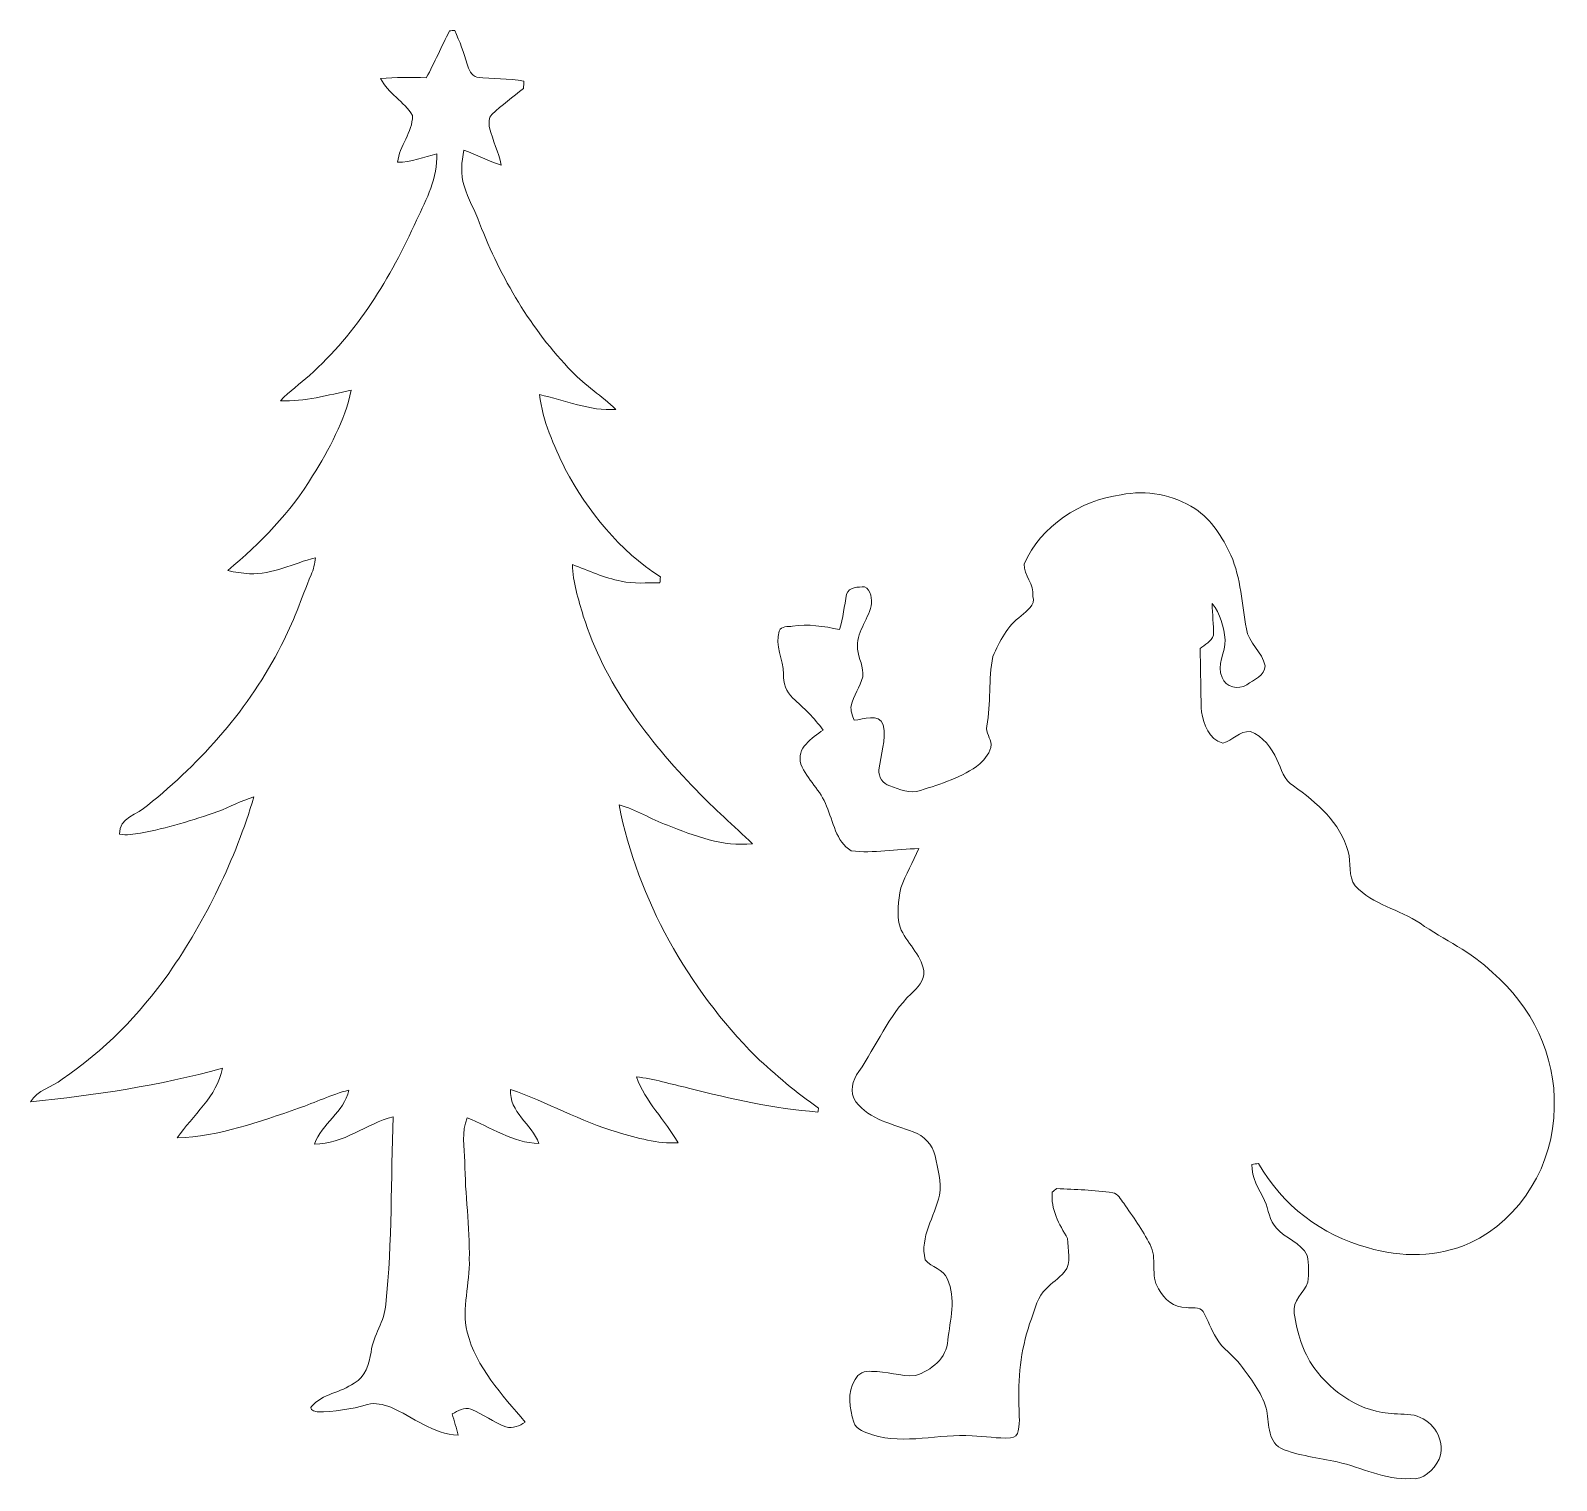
# Model space of a CAD drawing. Header units: centimetres. Extents: x -16.3 to 16.4, y -15.5 to 15.5.
import ezdxf

# ---------------------------------------------------------------- set-up
doc = ezdxf.new("R2010")
doc.units = ezdxf.units.CM
doc.header["$MEASUREMENT"] = 0
doc.layers.add('Layer 1', color=7, linetype='Continuous')

msp = doc.modelspace()

# ---------------------------------------------------------------- linework, layer by layer
at = {"layer": 'Layer 1', "color": 8, "lineweight": 9}
for points, knots in [([(-7.33849, 15.48665), (-7.30991, 15.48806), (-7.25241, 15.49088), (-7.22348, 15.49229), (-7.22348, 15.49229), (-7.12188, 15.25699), (-7.02698, 15.01816), (-6.95925, 14.77051), (-6.95925, 14.77051), (-6.92433, 14.66044), (-6.87141, 14.52956), (-6.74935, 14.49429), (-6.74935, 14.49429), (-6.41703, 14.44878), (-6.07731, 14.47488), (-5.74675, 14.40997), (-5.74675, 14.40997), (-5.74852, 14.35811), (-5.75028, 14.30625), (-5.7524, 14.2544), (-5.7524, 14.2544), (-5.97818, 14.06954), (-6.21524, 13.89703), (-6.42867, 13.69807), (-6.42867, 13.69807), (-6.51016, 13.62751), (-6.49358, 13.50862), (-6.48159, 13.41126), (-6.48159, 13.41126), (-6.41209, 13.14103), (-6.28615, 12.88774), (-6.23006, 12.61363), (-6.23006, 12.61363), (-6.50593, 12.69829), (-6.75887, 12.84187), (-7.03157, 12.93536), (-7.03157, 12.93536), (-7.07602, 12.68312), (-7.11059, 12.41501), (-7.02698, 12.16772), (-7.02698, 12.16772), (-6.93703, 11.89255), (-6.79556, 11.6382), (-6.69326, 11.36797), (-6.69326, 11.36797), (-6.24241, 10.19885), (-5.59047, 9.09819), (-4.71805, 8.19437), (-4.71805, 8.19437), (-4.43019, 7.89451), (-4.07494, 7.67155), (-3.77473, 7.38616), (-3.77473, 7.38616), (-4.34058, 7.34312), (-4.86798, 7.59429), (-5.41197, 7.7026), (-5.41197, 7.7026), (-5.34494, 7.14098), (-5.10646, 6.61569), (-4.86128, 6.11192), (-4.86128, 6.11192), (-4.37339, 5.2007), (-3.70064, 4.36321), (-2.82293, 3.80193), (-2.82293, 3.80193), (-2.82716, 3.76101), (-2.8314, 3.71938), (-2.83528, 3.67811), (-2.83528, 3.67811), (-3.1115, 3.67952), (-3.39161, 3.64989), (-3.6629, 3.71445), (-3.6629, 3.71445), (-4.02661, 3.78183), (-4.36457, 3.93599), (-4.70747, 4.06793), (-4.70747, 4.06793), (-4.69477, 3.69081), (-4.58082, 3.32533), (-4.47393, 2.96656), (-4.47393, 2.96656), (-4.02626, 1.53428), (-3.0914, 0.3112), (-2.05952, -0.75349), (-2.05952, -0.75349), (-1.67711, -1.15812), (-1.25131, -1.51866), (-0.85267, -1.9053), (-0.85267, -1.9053), (-1.4852, -1.9748), (-2.09621, -1.73774), (-2.67441, -1.50949), (-2.67441, -1.50949), (-3.02543, -1.37896), (-3.3461, -1.17223), (-3.70946, -1.07451), (-3.70946, -1.07451), (-3.30236, -3.10934), (-2.23661, -4.98999), (-0.77894, -6.4579), (-0.77894, -6.4579), (-0.35737, -6.85407), (0.08537, -7.23084), (0.56303, -7.55857), (0.56303, -7.55857), (0.55844, -7.58009), (0.54962, -7.62348), (0.54539, -7.64535), (0.54539, -7.64535), (-0.3937, -7.5688), (-1.31551, -7.3656), (-2.22568, -7.131), (-2.22568, -7.131), (-2.5968, -7.05233), (-2.96051, -6.93027), (-3.33869, -6.89323), (-3.33869, -6.89323), (-3.14255, -7.42169), (-2.72486, -7.82139), (-2.44405, -8.30258), (-2.44405, -8.30258), (-2.88678, -8.33327), (-3.31823, -8.19639), (-3.7391, -8.07821), (-3.7391, -8.07821), (-4.53143, -7.84855), (-5.25145, -7.42839), (-6.02933, -7.1624), (-6.02933, -7.1624), (-6.06778, -7.65347), (-5.57283, -7.89618), (-5.42502, -8.31457), (-5.42502, -8.31457), (-5.98629, -8.3121), (-6.45513, -7.96074), (-6.95925, -7.76882), (-6.95925, -7.76882), (-7.08378, -8.06798), (-7.01958, -8.395), (-7.00899, -8.70792), (-7.00899, -8.70792), (-7.00864, -9.4043), (-6.89998, -10.09645), (-6.91374, -10.79389), (-6.91374, -10.79389), (-6.90034, -11.31459), (-7.08131, -11.83388), (-6.96101, -12.35247), (-6.96101, -12.35247), (-6.76381, -13.11059), (-6.21313, -13.69479), (-5.71994, -14.27616), (-5.71994, -14.27616), (-5.83565, -14.35977), (-5.98629, -14.42045), (-6.12916, -14.38129), (-6.12916, -14.38129), (-6.39481, -14.28639), (-6.61741, -14.10401), (-6.88058, -14.00417), (-6.88058, -14.00417), (-7.02099, -13.94914), (-7.1561, -14.04368), (-7.27922, -14.09942), (-7.27922, -14.09942), (-7.23865, -14.25288), (-7.19067, -14.40457), (-7.15046, -14.55839), (-7.15046, -14.55839), (-7.68774, -14.5344), (-8.12236, -14.16892), (-8.59649, -13.95866), (-8.59649, -13.95866), (-8.75348, -13.90398), (-8.92563, -13.85283), (-9.08932, -13.90504), (-9.08932, -13.90504), (-9.44175, -14.00417), (-9.80652, -14.05709), (-10.1727, -14.0585), (-10.1727, -14.0585), (-10.23021, -14.05109), (-10.34133, -14.01687), (-10.29018, -13.94208), (-10.29018, -13.94208), (-10.05523, -13.66974), (-9.66223, -13.65104), (-9.38178, -13.44184), (-9.38178, -13.44184), (-9.1306, -13.32331), (-9.06851, -13.02768), (-9.01771, -12.78074), (-9.01771, -12.78074), (-8.97538, -12.41738), (-8.71855, -12.12104), (-8.70268, -11.75169), (-8.70268, -11.75169), (-8.55945, -10.42171), (-8.59296, -9.08151), (-8.54534, -7.74695), (-8.54534, -7.74695), (-9.12354, -7.89618), (-9.60438, -8.33292), (-10.22844, -8.33221), (-10.22844, -8.33221), (-10.07604, -7.89265), (-9.58815, -7.64888), (-9.49396, -7.17757), (-9.49396, -7.17757), (-9.86543, -7.26894), (-10.20904, -7.44286), (-10.57099, -7.56351), (-10.57099, -7.56351), (-11.41025, -7.85596), (-12.2675, -8.16147), (-13.16426, -8.19992), (-13.16426, -8.19992), (-12.83935, -7.71026), (-12.30736, -7.31762), (-12.19941, -6.70979), (-12.19941, -6.70979), (-13.54208, -7.07526), (-14.9225, -7.28587), (-16.30504, -7.42769), (-16.30504, -7.42769), (-16.16499, -7.17051), (-15.84325, -7.11654), (-15.62912, -6.94509), (-15.62912, -6.94509), (-14.73906, -6.33725), (-13.9693, -5.55832), (-13.34735, -4.67884), (-13.34735, -4.67884), (-12.54584, -3.52632), (-11.92636, -2.24679), (-11.52384, -0.9013), (-11.52384, -0.9013), (-11.79125, -0.98209), (-12.03431, -1.1232), (-12.29748, -1.21457), (-12.29748, -1.21457), (-12.83582, -1.40683), (-13.38545, -1.5744), (-13.94884, -1.67635), (-13.94884, -1.67635), (-14.097, -1.70069), (-14.25364, -1.73068), (-14.40286, -1.69681), (-14.40286, -1.69681), (-14.41309, -1.34368), (-14.00458, -1.27912), (-13.80067, -1.08439), (-13.80067, -1.08439), (-12.63192, -0.15129), (-11.6198, 0.997), (-10.9407, 2.33614), (-10.9407, 2.33614), (-10.67788, 2.81733), (-10.51102, 3.34226), (-10.30041, 3.84674), (-10.30041, 3.84674), (-10.25067, 3.96351), (-10.2168, 4.08698), (-10.20622, 4.21363), (-10.20622, 4.21363), (-10.67823, 4.0965), (-11.12203, 3.84991), (-11.62156, 3.87143), (-11.62156, 3.87143), (-11.77608, 3.88554), (-11.93165, 3.89895), (-12.08053, 3.94269), (-12.08053, 3.94269), (-11.3852, 4.52619), (-10.73785, 5.18412), (-10.2669, 5.96552), (-10.2669, 5.96552), (-9.91588, 6.53667), (-9.58039, 7.1378), (-9.43998, 7.79961), (-9.43998, 7.79961), (-9.93811, 7.69413), (-10.43729, 7.54808), (-10.95199, 7.57066), (-10.95199, 7.57066), (-10.7689, 7.77633), (-10.53889, 7.93155), (-10.33604, 8.1157), (-10.33604, 8.1157), (-9.31969, 9.01987), (-8.59402, 10.20238), (-8.0451, 11.43676), (-8.0451, 11.43676), (-7.81897, 11.88161), (-7.59884, 12.34446), (-7.6073, 12.85775), (-7.6073, 12.85775), (-7.88459, 12.78296), (-8.1594, 12.67642), (-8.44974, 12.67395), (-8.44974, 12.67395), (-8.41164, 13.02955), (-8.12518, 13.31213), (-8.13047, 13.67267), (-8.13047, 13.67267), (-8.30863, 13.97782), (-8.65258, 14.14645), (-8.81345, 14.46536), (-8.81345, 14.46536), (-8.48854, 14.49534), (-8.16187, 14.49358), (-7.8359, 14.48053), (-7.8359, 14.48053), (-7.65493, 14.80826), (-7.50641, 15.15257), (-7.33849, 15.48665)], [0, 0, 0, 0, 0.0125, 0.0125, 0.0125, 0.0125, 0.025, 0.025, 0.025, 0.025, 0.0375, 0.0375, 0.0375, 0.0375, 0.05, 0.05, 0.05, 0.05, 0.0625, 0.0625, 0.0625, 0.0625, 0.075, 0.075, 0.075, 0.075, 0.0875, 0.0875, 0.0875, 0.0875, 0.1, 0.1, 0.1, 0.1, 0.1125, 0.1125, 0.1125, 0.1125, 0.125, 0.125, 0.125, 0.125, 0.1375, 0.1375, 0.1375, 0.1375, 0.15, 0.15, 0.15, 0.15, 0.1625, 0.1625, 0.1625, 0.1625, 0.175, 0.175, 0.175, 0.175, 0.1875, 0.1875, 0.1875, 0.1875, 0.2, 0.2, 0.2, 0.2, 0.2125, 0.2125, 0.2125, 0.2125, 0.225, 0.225, 0.225, 0.225, 0.2375, 0.2375, 0.2375, 0.2375, 0.25, 0.25, 0.25, 0.25, 0.2625, 0.2625, 0.2625, 0.2625, 0.275, 0.275, 0.275, 0.275, 0.2875, 0.2875, 0.2875, 0.2875, 0.3, 0.3, 0.3, 0.3, 0.3125, 0.3125, 0.3125, 0.3125, 0.325, 0.325, 0.325, 0.325, 0.3375, 0.3375, 0.3375, 0.3375, 0.35, 0.35, 0.35, 0.35, 0.3625, 0.3625, 0.3625, 0.3625, 0.375, 0.375, 0.375, 0.375, 0.3875, 0.3875, 0.3875, 0.3875, 0.4, 0.4, 0.4, 0.4, 0.4125, 0.4125, 0.4125, 0.4125, 0.425, 0.425, 0.425, 0.425, 0.4375, 0.4375, 0.4375, 0.4375, 0.45, 0.45, 0.45, 0.45, 0.4625, 0.4625, 0.4625, 0.4625, 0.475, 0.475, 0.475, 0.475, 0.4875, 0.4875, 0.4875, 0.4875, 0.5, 0.5, 0.5, 0.5, 0.5125, 0.5125, 0.5125, 0.5125, 0.525, 0.525, 0.525, 0.525, 0.5375, 0.5375, 0.5375, 0.5375, 0.55, 0.55, 0.55, 0.55, 0.5625, 0.5625, 0.5625, 0.5625, 0.575, 0.575, 0.575, 0.575, 0.5875, 0.5875, 0.5875, 0.5875, 0.6, 0.6, 0.6, 0.6, 0.6125, 0.6125, 0.6125, 0.6125, 0.625, 0.625, 0.625, 0.625, 0.6375, 0.6375, 0.6375, 0.6375, 0.65, 0.65, 0.65, 0.65, 0.6625, 0.6625, 0.6625, 0.6625, 0.675, 0.675, 0.675, 0.675, 0.6875, 0.6875, 0.6875, 0.6875, 0.7, 0.7, 0.7, 0.7, 0.7125, 0.7125, 0.7125, 0.7125, 0.725, 0.725, 0.725, 0.725, 0.7375, 0.7375, 0.7375, 0.7375, 0.75, 0.75, 0.75, 0.75, 0.7625, 0.7625, 0.7625, 0.7625, 0.775, 0.775, 0.775, 0.775, 0.7875, 0.7875, 0.7875, 0.7875, 0.8, 0.8, 0.8, 0.8, 0.8125, 0.8125, 0.8125, 0.8125, 0.825, 0.825, 0.825, 0.825, 0.8375, 0.8375, 0.8375, 0.8375, 0.85, 0.85, 0.85, 0.85, 0.8625, 0.8625, 0.8625, 0.8625, 0.875, 0.875, 0.875, 0.875, 0.8875, 0.8875, 0.8875, 0.8875, 0.9, 0.9, 0.9, 0.9, 0.9125, 0.9125, 0.9125, 0.9125, 0.925, 0.925, 0.925, 0.925, 0.9375, 0.9375, 0.9375, 0.9375, 0.95, 0.95, 0.95, 0.95, 0.9625, 0.9625, 0.9625, 0.9625, 0.975, 0.975, 0.975, 0.975, 1, 1, 1, 1]), ([(7.03685, 5.55983), (7.57555, 5.66919), (8.15375, 5.56265), (8.61624, 5.26491), (8.61624, 5.26491), (8.97854, 5.02819), (9.20326, 4.64931), (9.3853, 4.26795), (9.3853, 4.26795), (9.60472, 3.77054), (9.6213, 3.22056), (9.71691, 2.69351), (9.71691, 2.69351), (9.761, 2.38871), (10.06369, 2.20209), (10.1166, 1.90223), (10.1166, 1.90223), (10.11484, 1.68915), (9.8753, 1.60025), (9.72749, 1.49653), (9.72749, 1.49653), (9.5504, 1.37941), (9.271, 1.44503), (9.19938, 1.65316), (9.19938, 1.65316), (9.0678, 1.91598), (9.27558, 2.18939), (9.26288, 2.45926), (9.26288, 2.45926), (9.23113, 2.73443), (9.16587, 3.01841), (8.98207, 3.23467), (8.98207, 3.23467), (8.98983, 3.00783), (9.01911, 2.78241), (9.01276, 2.55522), (9.01276, 2.55522), (8.9729, 2.41799), (8.82297, 2.35837), (8.72595, 2.26841), (8.72595, 2.26841), (8.73865, 1.81826), (8.73901, 1.36777), (8.75453, 0.91798), (8.75453, 0.91798), (8.8085, 0.64916), (8.91257, 0.32813), (9.21314, 0.2484), (9.21314, 0.2484), (9.4234, 0.29462), (9.56804, 0.5151), (9.80334, 0.4957), (9.80334, 0.4957), (10.06969, 0.39093), (10.25983, 0.15245), (10.36778, -0.10579), (10.36778, -0.10579), (10.4775, -0.29558), (10.50925, -0.55734), (10.72585, -0.66635), (10.72585, -0.66635), (11.22433, -1.02442), (11.73056, -1.45798), (11.89602, -2.07429), (11.89602, -2.07429), (11.96798, -2.311), (11.88543, -2.59816), (12.04489, -2.80559), (12.04489, -2.80559), (12.4213, -3.20811), (12.98857, -3.31042), (13.43519, -3.6064), (13.43519, -3.6064), (13.94848, -3.96376), (14.53797, -4.21671), (14.98635, -4.66262), (14.98635, -4.66262), (15.81573, -5.36958), (16.35407, -6.44661), (16.3015, -7.54834), (16.3015, -7.54834), (16.30891, -8.74637), (15.5963, -9.93347), (14.50516, -10.445), (14.50516, -10.445), (13.82218, -10.75615), (13.0242, -10.7625), (12.313, -10.54448), (12.313, -10.54448), (11.33404, -10.2926), (10.47503, -9.6269), (9.97973, -8.74637), (9.97973, -8.74637), (9.93175, -8.75202), (9.88412, -8.75766), (9.83685, -8.76401), (9.83685, -8.76401), (9.81992, -9.05152), (9.9889, -9.29106), (10.10673, -9.53836), (10.10673, -9.53836), (10.20092, -9.73274), (10.20162, -9.97192), (10.36531, -10.13032), (10.36531, -10.13032), (10.55546, -10.35186), (10.88495, -10.43582), (11.01584, -10.7124), (11.01584, -10.7124), (11.05852, -10.89726), (11.05605, -11.09481), (11.03594, -11.2839), (11.03594, -11.2839), (10.94881, -11.51039), (10.69163, -11.68078), (10.74173, -11.95242), (10.74173, -11.95242), (10.79641, -12.36199), (10.92799, -12.76627), (11.15836, -13.112), (11.15836, -13.112), (11.56194, -13.65527), (12.18565, -14.07755), (12.8778, -14.09766), (12.8778, -14.09766), (13.06371, -14.11953), (13.26797, -14.0899), (13.44012, -14.18232), (13.44012, -14.18232), (13.77809, -14.31144), (13.98058, -14.73513), (13.84159, -15.0745), (13.84159, -15.0745), (13.72411, -15.29781), (13.51033, -15.52676), (13.23093, -15.48796), (13.23093, -15.48796), (12.68095, -15.52288), (12.18635, -15.24595), (11.66283, -15.1313), (11.66283, -15.1313), (11.26102, -15.03252), (10.83662, -15.00677), (10.45421, -14.83884), (10.45421, -14.83884), (10.15012, -14.66951), (10.21468, -14.26805), (10.13954, -13.98089), (10.13954, -13.98089), (10.03582, -13.6327), (9.80863, -13.33919), (9.59097, -13.0552), (9.59097, -13.0552), (9.44033, -12.84494), (9.20185, -12.71089), (9.0752, -12.48264), (9.0752, -12.48264), (8.96161, -12.30237), (8.8974, -12.0967), (8.7891, -11.91467), (8.7891, -11.91467), (8.71678, -11.7912), (8.54004, -11.85258), (8.43139, -11.82894), (8.43139, -11.82894), (8.17456, -11.82859), (7.94737, -11.65079), (7.83625, -11.42713), (7.83625, -11.42713), (7.6528, -11.14138), (7.81685, -10.77061), (7.65527, -10.47675), (7.65527, -10.47675), (7.4937, -10.16665), (7.28803, -9.88196), (7.09154, -9.5941), (7.09154, -9.5941), (7.02451, -9.51437), (6.97335, -9.3909), (6.85764, -9.37185), (6.85764, -9.37185), (6.46077, -9.30764), (6.05754, -9.30764), (5.65749, -9.28048), (5.65749, -9.28048), (5.62574, -9.30588), (5.59399, -9.33198), (5.56224, -9.35809), (5.56224, -9.35809), (5.52273, -9.7278), (5.71217, -10.0453), (5.89103, -10.34763), (5.89103, -10.34763), (5.88151, -10.58082), (6.00286, -10.8775), (5.81871, -11.07118), (5.81871, -11.07118), (5.70441, -11.20559), (5.55413, -11.30225), (5.43066, -11.42678), (5.43066, -11.42678), (5.24651, -11.59082), (5.19994, -11.84447), (5.11563, -12.06601), (5.11563, -12.06601), (4.90996, -12.63539), (4.8267, -13.24429), (4.84857, -13.84824), (4.84857, -13.84824), (4.84469, -14.05321), (4.87962, -14.2617), (4.83517, -14.46384), (4.83517, -14.46384), (4.82388, -14.54639), (4.75403, -14.61201), (4.67007, -14.61518), (4.67007, -14.61518), (4.39455, -14.6367), (4.1215, -14.57426), (3.84633, -14.57461), (3.84633, -14.57461), (3.1376, -14.51358), (2.40982, -14.77287), (1.71556, -14.54921), (1.71556, -14.54921), (1.56315, -14.49947), (1.36948, -14.44832), (1.31339, -14.27757), (1.31339, -14.27757), (1.2266, -13.98794), (1.16593, -13.63834), (1.34302, -13.36988), (1.34302, -13.36988), (1.40335, -13.24005), (1.55081, -13.16527), (1.69439, -13.19807), (1.69439, -13.19807), (2.01154, -13.18079), (2.31845, -13.30744), (2.63489, -13.28415), (2.63489, -13.28415), (2.96721, -13.17162), (3.31152, -12.9095), (3.32704, -12.5285), (3.32704, -12.5285), (3.37573, -12.09776), (3.51084, -11.62962), (3.31717, -11.21723), (3.31717, -11.21723), (3.23567, -10.99357), (2.97144, -10.97769), (2.84515, -10.80659), (2.84515, -10.80659), (2.71744, -10.31341), (3.05047, -9.88479), (3.14572, -9.42159), (3.14572, -9.42159), (3.21169, -9.13866), (3.10656, -8.8582), (3.05646, -8.58233), (3.05646, -8.58233), (3.00355, -8.34174), (2.81622, -8.15018), (2.58656, -8.06833), (2.58656, -8.06833), (2.159, -7.89829), (1.65135, -7.81786), (1.3589, -7.42346), (1.3589, -7.42346), (1.21884, -7.22519), (1.28411, -6.9592), (1.42134, -6.77858), (1.42134, -6.77858), (1.8034, -6.22895), (2.05387, -5.58619), (2.5407, -5.11417), (2.5407, -5.11417), (2.67864, -4.98717), (2.83633, -4.83019), (2.81516, -4.62487), (2.81516, -4.62487), (2.75625, -4.26257), (2.4324, -4.02409), (2.30611, -3.69071), (2.30611, -3.69071), (2.22955, -3.41661), (2.26377, -3.12415), (2.32374, -2.8511), (2.32374, -2.8511), (2.42005, -2.55759), (2.58939, -2.29548), (2.7051, -2.01008), (2.7051, -2.01008), (2.22285, -2.00796), (1.73813, -2.12156), (1.258, -2.05629), (1.258, -2.05629), (0.9278, -1.85486), (0.87665, -1.42764), (0.7313, -1.10309), (0.7313, -1.10309), (0.61207, -0.76548), (0.31609, -0.53194), (0.18309, -0.20315), (0.18309, -0.20315), (0.07972, 0.14716), (0.4191, 0.35353), (0.65687, 0.52745), (0.65687, 0.52745), (0.47131, 0.78321), (0.24518, 1.00264), (0.00952, 1.21113), (0.00952, 1.21113), (-0.13194, 1.34237), (-0.19615, 1.5364), (-0.19191, 1.72619), (-0.19191, 1.72619), (-0.18274, 2.03769), (-0.38594, 2.33226), (-0.28117, 2.64553), (-0.28117, 2.64553), (-0.24695, 2.76195), (-0.08149, 2.7302), (0.0007, 2.75136), (0.0007, 2.75136), (0.33761, 2.80463), (0.67592, 2.74431), (1.00612, 2.67834), (1.00612, 2.67834), (1.0922, 2.92211), (1.10772, 3.18351), (1.1624, 3.43469), (1.1624, 3.43469), (1.20685, 3.5885), (1.4164, 3.5885), (1.54199, 3.59168), (1.54199, 3.59168), (1.69333, 3.52395), (1.70462, 3.32463), (1.68486, 3.18246), (1.68486, 3.18246), (1.61007, 2.86848), (1.36489, 2.59967), (1.39312, 2.261), (1.39312, 2.261), (1.42028, 2.06203), (1.5307, 1.87118), (1.50777, 1.66551), (1.50777, 1.66551), (1.45062, 1.44961), (1.31515, 1.26193), (1.25553, 1.04639), (1.25553, 1.04639), (1.24072, 0.93949), (1.29081, 0.83754), (1.32256, 0.73771), (1.32256, 0.73771), (1.52506, 0.75535), (1.84467, 0.89646), (1.94451, 0.63893), (1.94451, 0.63893), (2.0193, 0.3172), (1.88665, -0.00207), (1.8542, -0.32169), (1.8542, -0.32169), (1.84114, -0.47338), (1.93816, -0.62155), (2.0835, -0.66811), (2.0835, -0.66811), (2.29199, -0.73867), (2.51954, -0.84521), (2.74037, -0.76689), (2.74037, -0.76689), (3.17923, -0.62014), (3.64243, -0.49278), (4.01002, -0.19751), (4.01002, -0.19751), (4.12961, -0.08991), (4.2418, 0.05014), (4.25555, 0.21665), (4.25555, 0.21665), (4.2485, 0.35353), (4.13208, 0.46818), (4.15889, 0.6093), (4.15889, 0.6093), (4.25697, 1.10142), (4.18923, 1.61118), (4.2933, 2.10049), (4.2933, 2.10049), (4.43582, 2.42504), (4.60022, 2.75912), (4.89867, 2.97044), (4.89867, 2.97044), (5.0112, 3.08756), (5.20982, 3.18669), (5.14773, 3.38742), (5.14773, 3.38742), (5.18654, 3.64283), (4.94876, 3.84039), (4.95829, 4.07922), (4.95829, 4.07922), (5.31812, 4.89731), (6.16514, 5.44023), (7.03685, 5.55983)], [0, 0, 0, 0, 0.00980392, 0.00980392, 0.00980392, 0.00980392, 0.01960784, 0.01960784, 0.01960784, 0.01960784, 0.02941176, 0.02941176, 0.02941176, 0.02941176, 0.03921569, 0.03921569, 0.03921569, 0.03921569, 0.04901961, 0.04901961, 0.04901961, 0.04901961, 0.05882353, 0.05882353, 0.05882353, 0.05882353, 0.06862745, 0.06862745, 0.06862745, 0.06862745, 0.07843137, 0.07843137, 0.07843137, 0.07843137, 0.08823529, 0.08823529, 0.08823529, 0.08823529, 0.09803922, 0.09803922, 0.09803922, 0.09803922, 0.10784314, 0.10784314, 0.10784314, 0.10784314, 0.11764706, 0.11764706, 0.11764706, 0.11764706, 0.12745098, 0.12745098, 0.12745098, 0.12745098, 0.1372549, 0.1372549, 0.1372549, 0.1372549, 0.14705882, 0.14705882, 0.14705882, 0.14705882, 0.15686275, 0.15686275, 0.15686275, 0.15686275, 0.16666667, 0.16666667, 0.16666667, 0.16666667, 0.17647059, 0.17647059, 0.17647059, 0.17647059, 0.18627451, 0.18627451, 0.18627451, 0.18627451, 0.19607843, 0.19607843, 0.19607843, 0.19607843, 0.20588235, 0.20588235, 0.20588235, 0.20588235, 0.21568627, 0.21568627, 0.21568627, 0.21568627, 0.2254902, 0.2254902, 0.2254902, 0.2254902, 0.23529412, 0.23529412, 0.23529412, 0.23529412, 0.24509804, 0.24509804, 0.24509804, 0.24509804, 0.25490196, 0.25490196, 0.25490196, 0.25490196, 0.26470588, 0.26470588, 0.26470588, 0.26470588, 0.2745098, 0.2745098, 0.2745098, 0.2745098, 0.28431373, 0.28431373, 0.28431373, 0.28431373, 0.29411765, 0.29411765, 0.29411765, 0.29411765, 0.30392157, 0.30392157, 0.30392157, 0.30392157, 0.31372549, 0.31372549, 0.31372549, 0.31372549, 0.32352941, 0.32352941, 0.32352941, 0.32352941, 0.33333333, 0.33333333, 0.33333333, 0.33333333, 0.34313725, 0.34313725, 0.34313725, 0.34313725, 0.35294118, 0.35294118, 0.35294118, 0.35294118, 0.3627451, 0.3627451, 0.3627451, 0.3627451, 0.37254902, 0.37254902, 0.37254902, 0.37254902, 0.38235294, 0.38235294, 0.38235294, 0.38235294, 0.39215686, 0.39215686, 0.39215686, 0.39215686, 0.40196078, 0.40196078, 0.40196078, 0.40196078, 0.41176471, 0.41176471, 0.41176471, 0.41176471, 0.42156863, 0.42156863, 0.42156863, 0.42156863, 0.43137255, 0.43137255, 0.43137255, 0.43137255, 0.44117647, 0.44117647, 0.44117647, 0.44117647, 0.45098039, 0.45098039, 0.45098039, 0.45098039, 0.46078431, 0.46078431, 0.46078431, 0.46078431, 0.47058824, 0.47058824, 0.47058824, 0.47058824, 0.48039216, 0.48039216, 0.48039216, 0.48039216, 0.49019608, 0.49019608, 0.49019608, 0.49019608, 0.5, 0.5, 0.5, 0.5, 0.50980392, 0.50980392, 0.50980392, 0.50980392, 0.51960784, 0.51960784, 0.51960784, 0.51960784, 0.52941176, 0.52941176, 0.52941176, 0.52941176, 0.53921569, 0.53921569, 0.53921569, 0.53921569, 0.54901961, 0.54901961, 0.54901961, 0.54901961, 0.55882353, 0.55882353, 0.55882353, 0.55882353, 0.56862745, 0.56862745, 0.56862745, 0.56862745, 0.57843137, 0.57843137, 0.57843137, 0.57843137, 0.58823529, 0.58823529, 0.58823529, 0.58823529, 0.59803922, 0.59803922, 0.59803922, 0.59803922, 0.60784314, 0.60784314, 0.60784314, 0.60784314, 0.61764706, 0.61764706, 0.61764706, 0.61764706, 0.62745098, 0.62745098, 0.62745098, 0.62745098, 0.6372549, 0.6372549, 0.6372549, 0.6372549, 0.64705882, 0.64705882, 0.64705882, 0.64705882, 0.65686275, 0.65686275, 0.65686275, 0.65686275, 0.66666667, 0.66666667, 0.66666667, 0.66666667, 0.67647059, 0.67647059, 0.67647059, 0.67647059, 0.68627451, 0.68627451, 0.68627451, 0.68627451, 0.69607843, 0.69607843, 0.69607843, 0.69607843, 0.70588235, 0.70588235, 0.70588235, 0.70588235, 0.71568627, 0.71568627, 0.71568627, 0.71568627, 0.7254902, 0.7254902, 0.7254902, 0.7254902, 0.73529412, 0.73529412, 0.73529412, 0.73529412, 0.74509804, 0.74509804, 0.74509804, 0.74509804, 0.75490196, 0.75490196, 0.75490196, 0.75490196, 0.76470588, 0.76470588, 0.76470588, 0.76470588, 0.7745098, 0.7745098, 0.7745098, 0.7745098, 0.78431373, 0.78431373, 0.78431373, 0.78431373, 0.79411765, 0.79411765, 0.79411765, 0.79411765, 0.80392157, 0.80392157, 0.80392157, 0.80392157, 0.81372549, 0.81372549, 0.81372549, 0.81372549, 0.82352941, 0.82352941, 0.82352941, 0.82352941, 0.83333333, 0.83333333, 0.83333333, 0.83333333, 0.84313725, 0.84313725, 0.84313725, 0.84313725, 0.85294118, 0.85294118, 0.85294118, 0.85294118, 0.8627451, 0.8627451, 0.8627451, 0.8627451, 0.87254902, 0.87254902, 0.87254902, 0.87254902, 0.88235294, 0.88235294, 0.88235294, 0.88235294, 0.89215686, 0.89215686, 0.89215686, 0.89215686, 0.90196078, 0.90196078, 0.90196078, 0.90196078, 0.91176471, 0.91176471, 0.91176471, 0.91176471, 0.92156863, 0.92156863, 0.92156863, 0.92156863, 0.93137255, 0.93137255, 0.93137255, 0.93137255, 0.94117647, 0.94117647, 0.94117647, 0.94117647, 0.95098039, 0.95098039, 0.95098039, 0.95098039, 0.96078431, 0.96078431, 0.96078431, 0.96078431, 0.97058824, 0.97058824, 0.97058824, 0.97058824, 0.98039216, 0.98039216, 0.98039216, 0.98039216, 1, 1, 1, 1])]:
    msp.add_open_spline(points, degree=3, knots=knots, dxfattribs=at)

doc.saveas('drawing.dxf')
